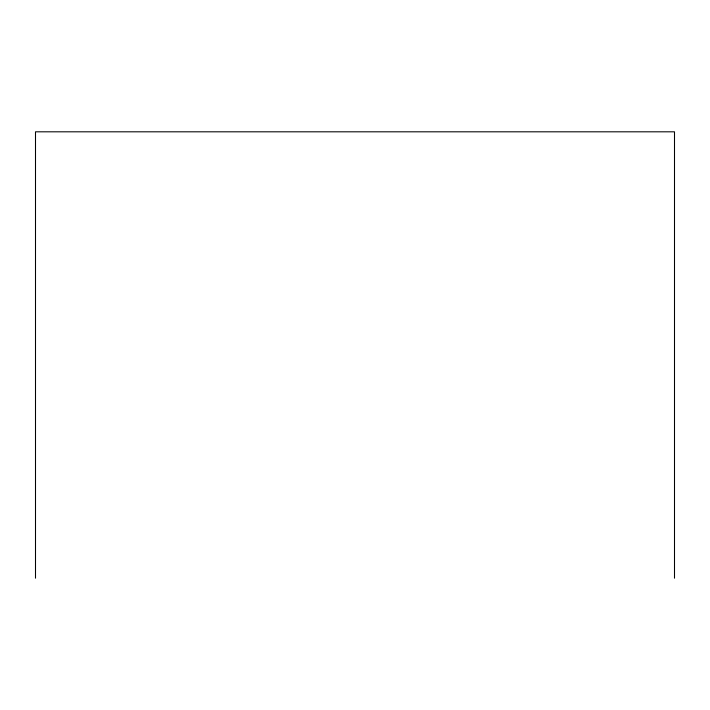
<?xml version="1.0" encoding="UTF-8"?>
<svg xmlns="http://www.w3.org/2000/svg" width="710" height="710" viewBox="0 0 710 710"><rect width="100%" height="100%" fill="white"/><g stroke="black" fill="none" stroke-linecap="round" stroke-linejoin="round"><path stroke-width="1.06" d="M674.5 578.188L674.5 131.811L35.5 131.811L35.5 578.188"/></g></svg>
